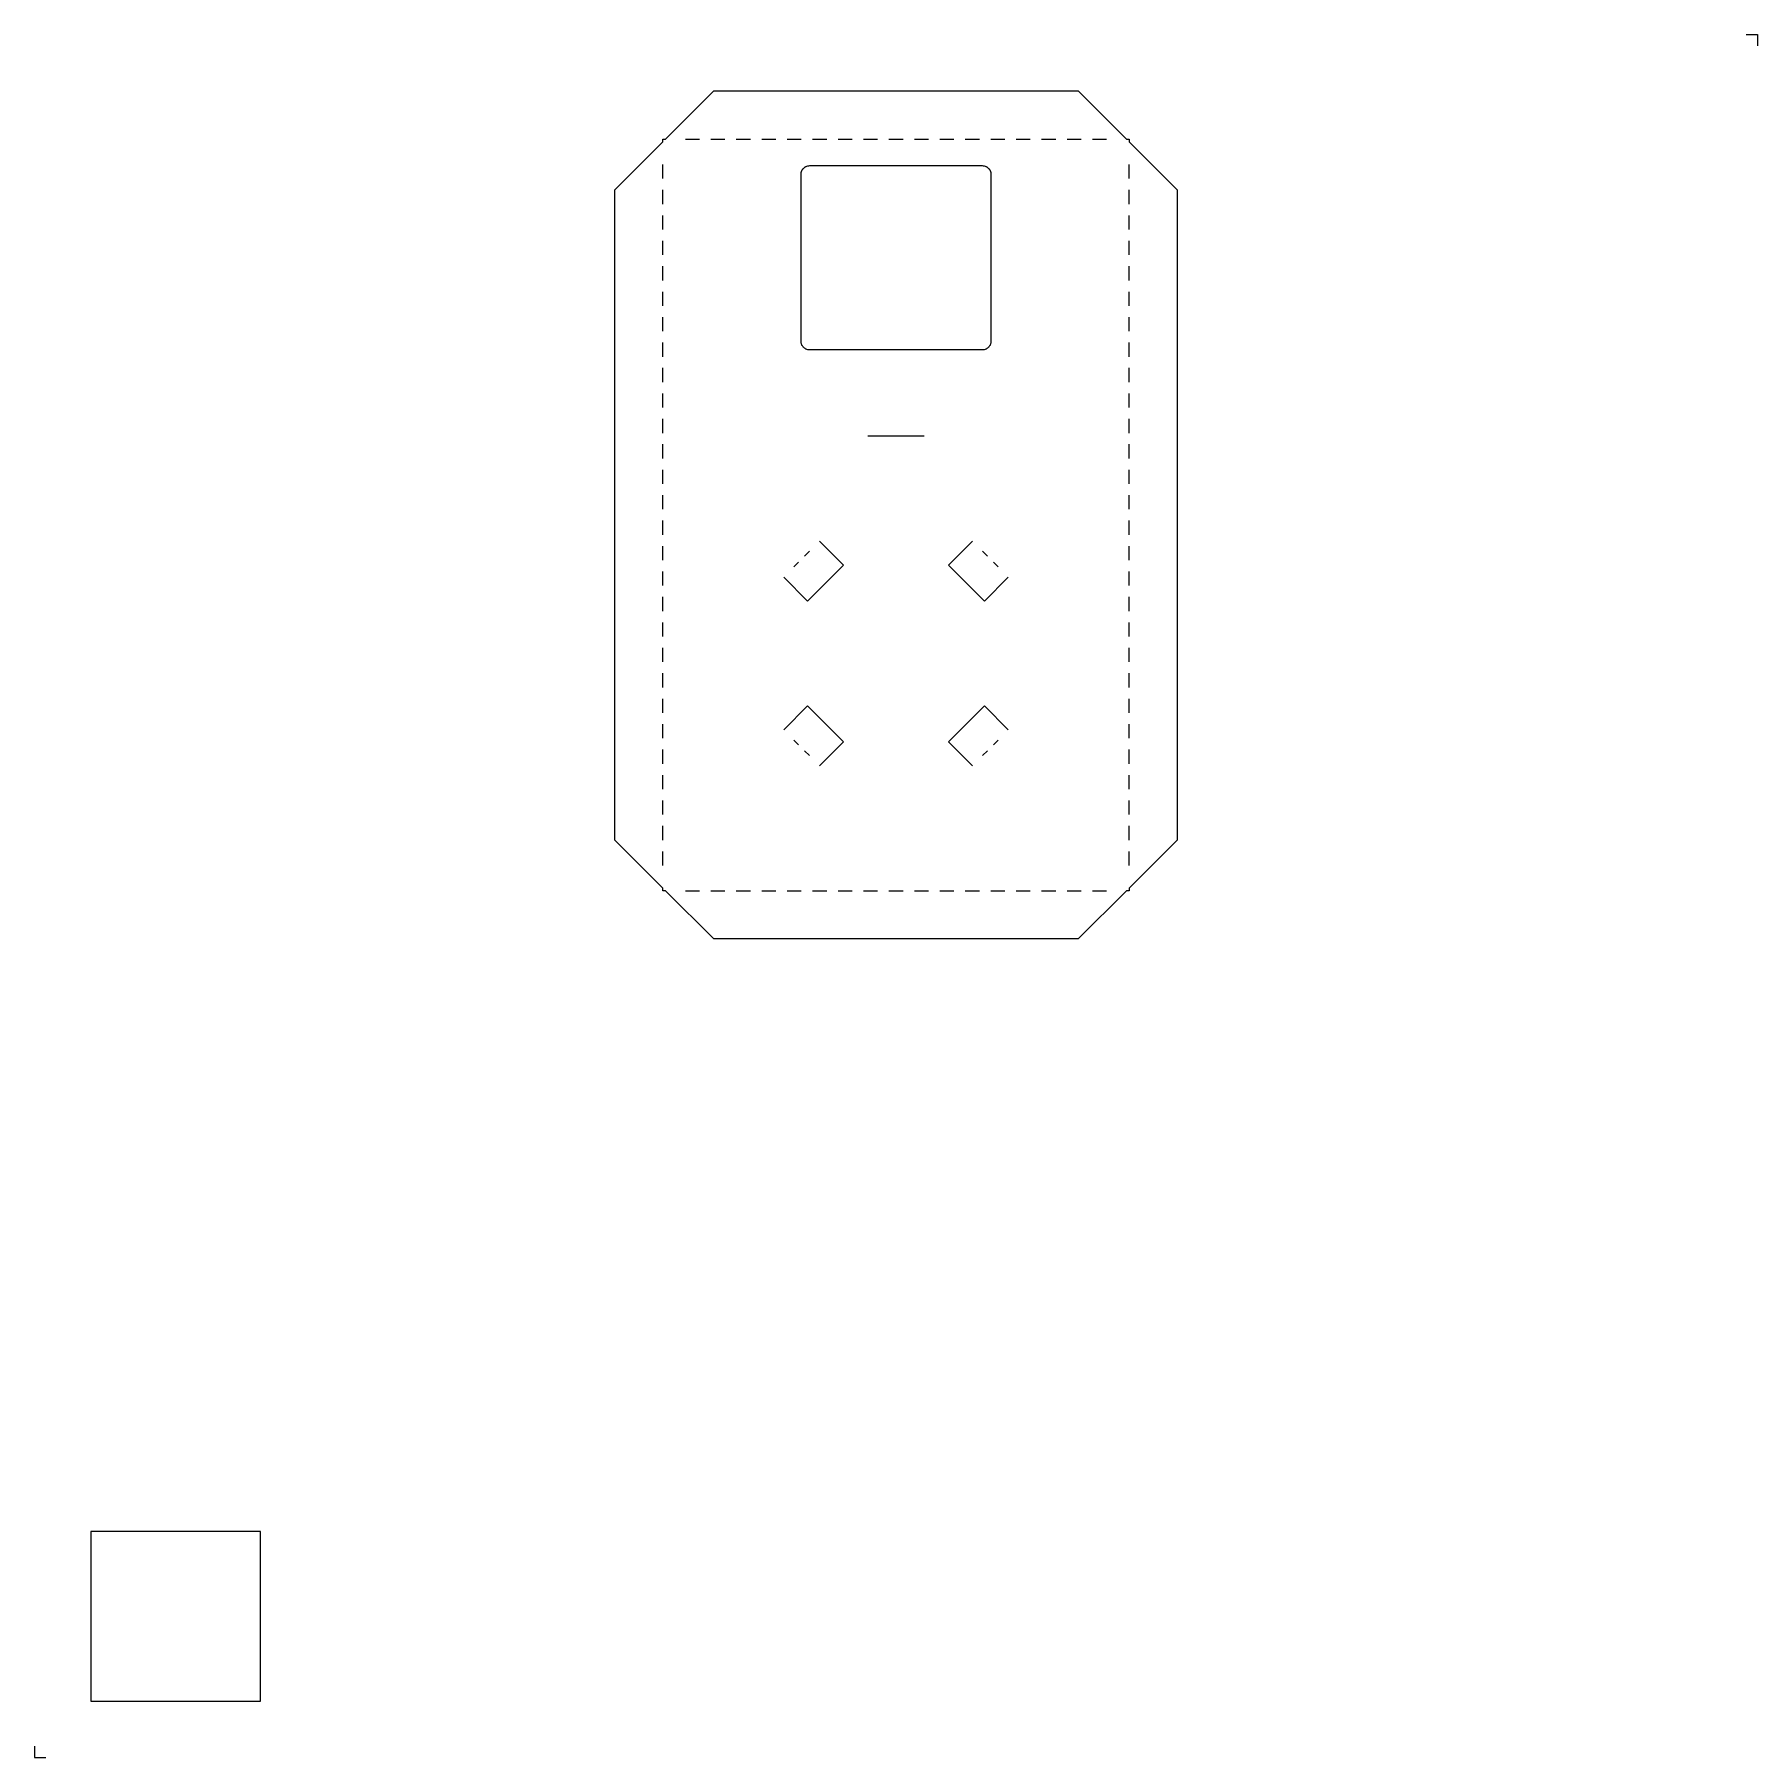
# Model space of a CAD drawing. Extents: x 0 to 305, y 0 to 305.
import ezdxf

# ---------------------------------------------------------------- set-up
doc = ezdxf.new("R2010")
doc.units = 0
doc.layers.add('KONTROLLE', color=7, linetype='Continuous')
doc.layers.add('SCHNEIDEN', color=1, linetype='Continuous')

msp = doc.modelspace()

# ---------------------------------------------------------------- linework, layer by layer
at = {"layer": 'KONTROLLE', "color": 7}
for points in [[(302.8, 304.8), (304.8, 304.8), (304.8, 302.8)], [(0, 2), (0, 0), (2, 0)]]:
    msp.add_lwpolyline(points, dxfattribs=at)
msp.add_lwpolyline([(40, 10), (40, 40), (10, 40), (10, 10)], close=True, dxfattribs=at)
at = {"layer": 'SCHNEIDEN', "color": 1}
for points in [[(184.65, 144.8), (120.15, 144.8), (111.65, 153.3), (111.15, 153.3), (111.15, 153.8), (102.65, 162.3), (102.65, 277.3), (111.15, 285.8), (111.15, 286.3), (111.65, 286.3), (120.15, 294.8), (184.65, 294.8), (193.15, 286.3), (193.65, 286.3), (193.65, 285.8), (202.15, 277.3), (202.15, 162.3), (193.65, 153.8), (193.65, 153.3), (193.15, 153.3)], [(154.9, 249), (137.15, 249), (137.14, 249), (137.13, 249), (136.99, 249.01), (136.99, 249.01), (136.98, 249.01), (136.96, 249.01), (136.96, 249.01), (136.82, 249.04), (136.82, 249.04), (136.81, 249.04), (136.79, 249.04), (136.79, 249.04), (136.65, 249.08), (136.65, 249.08), (136.64, 249.09), (136.63, 249.09), (136.62, 249.09), (136.49, 249.15), (136.49, 249.15), (136.48, 249.15), (136.47, 249.16), (136.46, 249.16), (136.34, 249.23), (136.33, 249.24), (136.31, 249.25), (136.2, 249.33), (136.19, 249.33), (136.18, 249.34), (136.17, 249.35), (136.17, 249.35), (136.07, 249.44), (136.06, 249.44), (136.05, 249.45), (136.05, 249.46), (136.04, 249.47), (136.04, 249.47), (135.95, 249.57), (135.95, 249.57), (135.95, 249.57), (135.94, 249.58), (135.94, 249.59), (135.93, 249.59), (135.93, 249.59), (135.93, 249.6), (135.93, 249.6), (135.85, 249.71), (135.85, 249.71), (135.84, 249.72), (135.83, 249.73), (135.83, 249.74), (135.76, 249.86), (135.75, 249.88), (135.75, 249.89), (135.69, 250.02), (135.69, 250.03), (135.69, 250.04), (135.68, 250.05), (135.68, 250.05), (135.64, 250.19), (135.64, 250.19), (135.64, 250.2), (135.64, 250.2), (135.64, 250.21), (135.64, 250.22), (135.64, 250.22), (135.64, 250.22), (135.61, 250.36), (135.61, 250.38), (135.61, 250.39), (135.6, 250.53), (135.6, 250.54), (135.6, 250.55), (135.6, 250.55), (135.6, 280.05), (135.6, 280.05), (135.6, 280.06), (135.6, 280.06), (135.6, 280.07), (135.61, 280.21), (135.61, 280.21), (135.61, 280.22), (135.61, 280.23), (135.61, 280.24), (135.61, 280.24), (135.64, 280.38), (135.64, 280.39), (135.64, 280.41), (135.68, 280.55), (135.68, 280.55), (135.68, 280.56), (135.69, 280.57), (135.69, 280.58), (135.69, 280.58), (135.75, 280.71), (135.75, 280.72), (135.76, 280.74), (135.83, 280.86), (135.83, 280.86), (135.83, 280.87), (135.83, 280.87), (135.83, 280.87), (135.84, 280.87), (135.84, 280.88), (135.84, 280.88), (135.85, 280.89), (135.85, 280.89), (135.93, 281), (135.94, 281.02), (135.95, 281.03), (136.04, 281.13), (136.05, 281.14), (136.06, 281.15), (136.06, 281.16), (136.07, 281.16), (136.17, 281.25), (136.17, 281.25), (136.18, 281.25), (136.18, 281.26), (136.19, 281.27), (136.19, 281.27), (136.2, 281.27), (136.2, 281.27), (136.31, 281.35), (136.31, 281.35), (136.32, 281.36), (136.34, 281.37), (136.34, 281.37), (136.46, 281.44), (136.48, 281.45), (136.49, 281.45), (136.62, 281.51), (136.63, 281.51), (136.64, 281.51), (136.65, 281.52), (136.65, 281.52), (136.79, 281.56), (136.79, 281.56), (136.81, 281.56), (136.82, 281.56), (136.82, 281.56), (136.96, 281.59), (136.96, 281.59), (136.96, 281.59), (136.97, 281.59), (136.99, 281.59), (136.99, 281.59), (136.99, 281.59), (136.99, 281.59), (137.13, 281.6), (137.14, 281.6), (137.15, 281.6), (167.65, 281.6), (167.65, 281.6), (167.66, 281.6), (167.67, 281.6), (167.81, 281.59), (167.81, 281.59), (167.81, 281.59), (167.81, 281.59), (167.83, 281.59), (167.84, 281.59), (167.84, 281.59), (167.98, 281.56), (167.98, 281.56), (167.99, 281.56), (168.01, 281.56), (168.01, 281.56), (168.15, 281.52), (168.15, 281.52), (168.16, 281.51), (168.17, 281.51), (168.18, 281.51), (168.31, 281.45), (168.32, 281.45), (168.34, 281.44), (168.46, 281.37), (168.46, 281.37), (168.48, 281.36), (168.49, 281.35), (168.49, 281.35), (168.6, 281.27), (168.6, 281.27), (168.61, 281.27), (168.61, 281.27), (168.62, 281.26), (168.62, 281.25), (168.63, 281.25), (168.63, 281.25), (168.73, 281.16), (168.74, 281.16), (168.74, 281.15), (168.75, 281.14), (168.76, 281.13), (168.85, 281.03), (168.86, 281.02), (168.87, 281), (168.95, 280.89), (168.95, 280.89), (168.96, 280.88), (168.96, 280.88), (168.96, 280.87), (168.97, 280.87), (168.97, 280.87), (168.97, 280.87), (168.97, 280.86), (168.97, 280.86), (169.04, 280.74), (169.05, 280.72), (169.05, 280.71), (169.11, 280.58), (169.11, 280.58), (169.11, 280.57), (169.12, 280.56), (169.12, 280.55), (169.12, 280.55), (169.16, 280.41), (169.16, 280.39), (169.16, 280.38), (169.19, 280.24), (169.19, 280.24), (169.19, 280.23), (169.19, 280.22), (169.19, 280.21), (169.19, 280.21), (169.2, 280.07), (169.2, 280.06), (169.2, 280.06), (169.2, 280.05), (169.2, 280.05), (169.2, 250.55), (169.2, 250.55), (169.2, 250.55), (169.2, 250.54), (169.2, 250.53), (169.19, 250.39), (169.19, 250.38), (169.19, 250.36), (169.16, 250.22), (169.16, 250.22), (169.16, 250.22), (169.16, 250.21), (169.16, 250.2), (169.16, 250.2), (169.16, 250.19), (169.16, 250.19), (169.12, 250.05), (169.12, 250.05), (169.11, 250.04), (169.11, 250.03), (169.11, 250.02), (169.05, 249.89), (169.05, 249.88), (169.04, 249.86), (168.97, 249.74), (168.97, 249.73), (168.96, 249.72), (168.95, 249.71), (168.95, 249.71), (168.87, 249.6), (168.87, 249.6), (168.87, 249.59), (168.87, 249.59), (168.86, 249.59), (168.86, 249.58), (168.85, 249.57), (168.85, 249.57), (168.85, 249.57), (168.76, 249.47), (168.76, 249.47), (168.75, 249.46), (168.75, 249.45), (168.74, 249.44), (168.73, 249.44), (168.63, 249.35), (168.63, 249.35), (168.62, 249.34), (168.61, 249.33), (168.6, 249.33), (168.49, 249.25), (168.47, 249.24), (168.46, 249.23), (168.34, 249.16), (168.33, 249.16), (168.32, 249.15), (168.31, 249.15), (168.31, 249.15), (168.18, 249.09), (168.17, 249.09), (168.16, 249.09), (168.15, 249.08), (168.15, 249.08), (168.01, 249.04), (168.01, 249.04), (167.99, 249.04), (167.98, 249.04), (167.98, 249.04), (167.84, 249.01), (167.84, 249.01), (167.82, 249.01), (167.81, 249.01), (167.81, 249.01), (167.67, 249), (167.66, 249), (167.65, 249)]]:
    msp.add_lwpolyline(points, close=True, dxfattribs=at)
for points in [[(115.15, 286.3), (117.65, 286.3)], [(119.65, 286.3), (122.15, 286.3)], [(124.15, 286.3), (126.65, 286.3)], [(128.65, 286.3), (131.15, 286.3)], [(133.15, 286.3), (135.65, 286.3)], [(137.65, 286.3), (140.15, 286.3)], [(142.15, 286.3), (144.65, 286.3)], [(146.65, 286.3), (149.15, 286.3)], [(151.15, 286.3), (153.65, 286.3)], [(155.65, 286.3), (158.15, 286.3)], [(160.15, 286.3), (162.65, 286.3)], [(164.65, 286.3), (167.15, 286.3)], [(169.15, 286.3), (171.65, 286.3)], [(173.65, 286.3), (176.15, 286.3)], [(178.15, 286.3), (180.65, 286.3)], [(182.65, 286.3), (185.15, 286.3)], [(187.15, 286.3), (189.65, 286.3)], [(111.15, 279.3), (111.15, 281.8)], [(193.65, 279.3), (193.65, 281.8)], [(111.15, 274.8), (111.15, 277.3)], [(193.65, 274.8), (193.65, 277.3)], [(111.15, 270.3), (111.15, 272.8)], [(193.65, 270.3), (193.65, 272.8)], [(111.15, 265.8), (111.15, 268.3)], [(193.65, 265.8), (193.65, 268.3)], [(111.15, 261.3), (111.15, 263.8)], [(193.65, 261.3), (193.65, 263.8)], [(111.15, 256.8), (111.15, 259.3)], [(193.65, 256.8), (193.65, 259.3)], [(111.15, 252.3), (111.15, 254.8)], [(193.65, 252.3), (193.65, 254.8)], [(111.15, 247.8), (111.15, 250.3)], [(193.65, 247.8), (193.65, 250.3)], [(111.15, 243.3), (111.15, 245.8)], [(193.65, 243.3), (193.65, 245.8)], [(111.15, 238.8), (111.15, 241.3)], [(193.65, 238.8), (193.65, 241.3)], [(111.15, 234.3), (111.15, 236.8)], [(193.65, 234.3), (193.65, 236.8)], [(111.15, 229.8), (111.15, 232.3)], [(147.4, 233.8), (157.4, 233.8)], [(193.65, 229.8), (193.65, 232.3)], [(111.15, 225.3), (111.15, 227.8)], [(193.65, 225.3), (193.65, 227.8)], [(111.15, 220.8), (111.15, 223.3)], [(193.65, 220.8), (193.65, 223.3)], [(111.15, 216.3), (111.15, 218.8)], [(193.65, 216.3), (193.65, 218.8)], [(111.15, 211.8), (111.15, 214.3)], [(138.89, 215.17), (143.14, 210.93), (136.77, 204.56), (132.53, 208.81)], [(137.09, 213.37), (136.24, 212.52)], [(172.27, 208.81), (168.03, 204.56), (161.66, 210.93), (165.91, 215.17)], [(168.56, 212.52), (167.71, 213.37)], [(193.65, 211.8), (193.65, 214.3)], [(135.18, 211.46), (134.33, 210.61)], [(170.47, 210.61), (169.62, 211.46)], [(111.15, 207.3), (111.15, 209.8)], [(193.65, 207.3), (193.65, 209.8)], [(111.15, 202.8), (111.15, 205.3)], [(193.65, 202.8), (193.65, 205.3)], [(111.15, 198.3), (111.15, 200.8)], [(193.65, 198.3), (193.65, 200.8)], [(111.15, 193.8), (111.15, 196.3)], [(193.65, 193.8), (193.65, 196.3)], [(111.15, 189.3), (111.15, 191.8)], [(193.65, 189.3), (193.65, 191.8)], [(111.15, 184.8), (111.15, 187.3)], [(132.53, 181.79), (136.77, 186.04), (143.14, 179.67), (138.89, 175.43)], [(165.91, 175.43), (161.66, 179.67), (168.03, 186.04), (172.27, 181.79)], [(193.65, 184.8), (193.65, 187.3)], [(111.15, 180.3), (111.15, 182.8)], [(134.33, 179.99), (135.18, 179.14)], [(169.62, 179.14), (170.47, 179.99)], [(193.65, 180.3), (193.65, 182.8)], [(111.15, 175.8), (111.15, 178.3)], [(136.24, 178.08), (137.09, 177.23)], [(167.71, 177.23), (168.56, 178.08)], [(193.65, 175.8), (193.65, 178.3)], [(111.15, 171.3), (111.15, 173.8)], [(193.65, 171.3), (193.65, 173.8)], [(111.15, 166.8), (111.15, 169.3)], [(193.65, 166.8), (193.65, 169.3)], [(111.15, 162.3), (111.15, 164.8)], [(193.65, 162.3), (193.65, 164.8)], [(111.15, 157.8), (111.15, 160.3)], [(193.65, 157.8), (193.65, 160.3)], [(115.15, 153.3), (117.65, 153.3)], [(119.65, 153.3), (122.15, 153.3)], [(124.15, 153.3), (126.65, 153.3)], [(128.65, 153.3), (131.15, 153.3)], [(133.15, 153.3), (135.65, 153.3)], [(137.65, 153.3), (140.15, 153.3)], [(142.15, 153.3), (144.65, 153.3)], [(146.65, 153.3), (149.15, 153.3)], [(151.15, 153.3), (153.65, 153.3)], [(155.65, 153.3), (158.15, 153.3)], [(160.15, 153.3), (162.65, 153.3)], [(164.65, 153.3), (167.15, 153.3)], [(169.15, 153.3), (171.65, 153.3)], [(173.65, 153.3), (176.15, 153.3)], [(178.15, 153.3), (180.65, 153.3)], [(182.65, 153.3), (185.15, 153.3)], [(187.15, 153.3), (189.65, 153.3)]]:
    msp.add_lwpolyline(points, dxfattribs=at)

doc.saveas('drawing.dxf')
